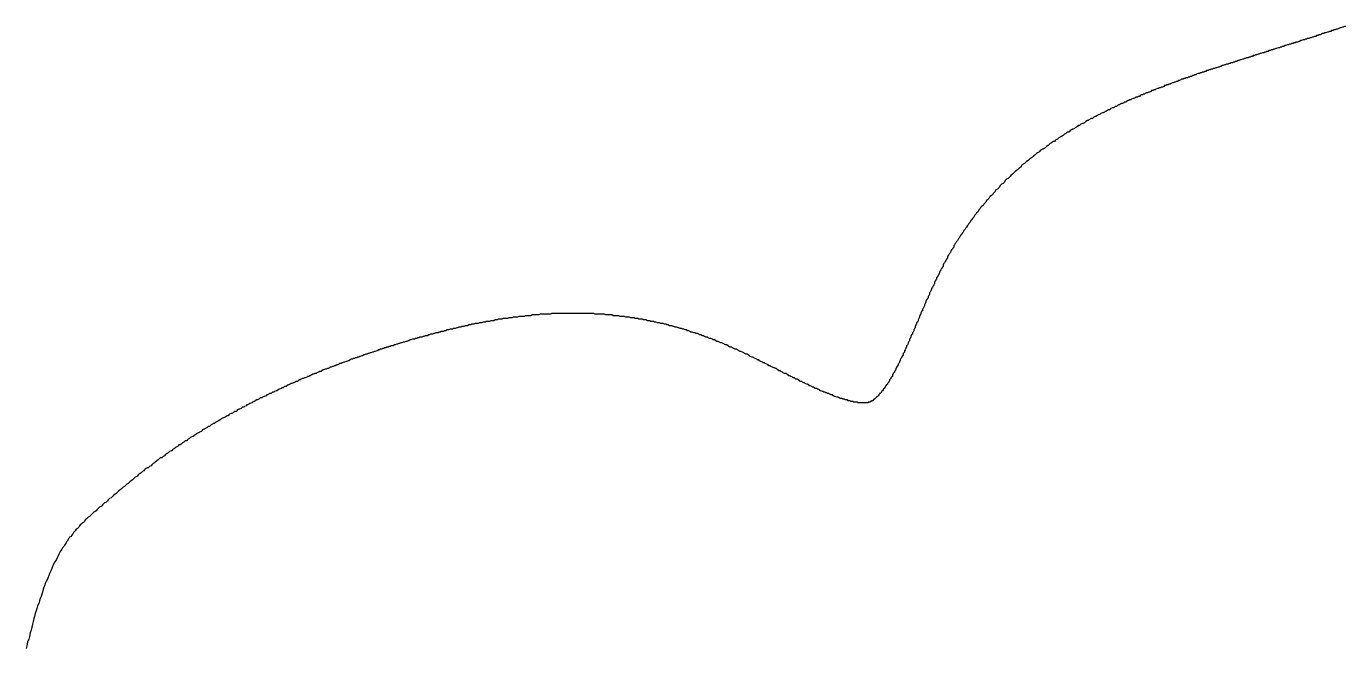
# Model space of a CAD drawing. Header units: millimetres. Extents: x 289 to 9778, y -894 to 6380.
# Drawn here: x 7163.28 to 7181.74, y 453.93 to 462.64 of the extents above; entities that cross this region are included whole.
import ezdxf

# ---------------------------------------------------------------- set-up
doc = ezdxf.new("R2010")
doc.units = ezdxf.units.MM

msp = doc.modelspace()

# ---------------------------------------------------------------- linework, layer by layer
msp.add_polyline3d([(7181.76, 462.638, 0), (7181.74, 462.638, 0), (7181.72, 462.628, 0), (7181.71, 462.628, 0), (7181.69, 462.618, 0), (7181.68, 462.618, 0), (7181.66, 462.608, 0), (7181.64, 462.598, 0), (7181.63, 462.598, 0), (7181.61, 462.588, 0), (7181.59, 462.588, 0), (7181.58, 462.578, 0), (7181.56, 462.578, 0), (7181.55, 462.568, 0), (7181.53, 462.568, 0), (7181.51, 462.558, 0), (7181.5, 462.558, 0), (7181.48, 462.548, 0), (7181.46, 462.548, 0), (7181.45, 462.538, 0), (7181.43, 462.538, 0), (7181.42, 462.528, 0), (7181.4, 462.518, 0), (7181.38, 462.518, 0), (7181.37, 462.508, 0), (7181.35, 462.508, 0), (7181.34, 462.498, 0), (7181.32, 462.498, 0), (7181.3, 462.488, 0), (7181.29, 462.488, 0), (7181.27, 462.478, 0), (7181.26, 462.478, 0), (7181.24, 462.468, 0), (7181.22, 462.468, 0), (7181.21, 462.458, 0), (7181.19, 462.458, 0), (7181.18, 462.448, 0), (7181.16, 462.448, 0), (7181.14, 462.438, 0), (7181.13, 462.438, 0), (7181.11, 462.428, 0), (7181.1, 462.428, 0), (7181.08, 462.418, 0), (7181.06, 462.418, 0), (7181.05, 462.408, 0), (7181.03, 462.408, 0), (7181.02, 462.398, 0), (7181, 462.398, 0), (7180.99, 462.388, 0), (7180.97, 462.388, 0), (7180.95, 462.378, 0), (7180.94, 462.378, 0), (7180.92, 462.368, 0), (7180.91, 462.368, 0), (7180.89, 462.358, 0), (7180.87, 462.358, 0), (7180.86, 462.348, 0), (7180.84, 462.348, 0), (7180.83, 462.338, 0), (7180.81, 462.338, 0), (7180.79, 462.328, 0), (7180.78, 462.328, 0), (7180.76, 462.318, 0), (7180.75, 462.318, 0), (7180.73, 462.308, 0), (7180.72, 462.308, 0), (7180.7, 462.298, 0), (7180.68, 462.298, 0), (7180.67, 462.288, 0), (7180.65, 462.288, 0), (7180.64, 462.278, 0), (7180.62, 462.278, 0), (7180.61, 462.268, 0), (7180.59, 462.268, 0), (7180.57, 462.258, 0), (7180.56, 462.258, 0), (7180.54, 462.248, 0), (7180.53, 462.248, 0), (7180.51, 462.238, 0), (7180.5, 462.238, 0), (7180.48, 462.228, 0), (7180.46, 462.228, 0), (7180.45, 462.218, 0), (7180.43, 462.218, 0), (7180.42, 462.208, 0), (7180.4, 462.208, 0), (7180.39, 462.198, 0), (7180.37, 462.198, 0), (7180.35, 462.188, 0), (7180.34, 462.188, 0), (7180.32, 462.178, 0), (7180.31, 462.178, 0), (7180.29, 462.168, 0), (7180.28, 462.168, 0), (7180.26, 462.158, 0), (7180.25, 462.158, 0), (7180.23, 462.148, 0), (7180.21, 462.148, 0), (7180.2, 462.138, 0), (7180.18, 462.138, 0), (7180.17, 462.128, 0), (7180.15, 462.128, 0), (7180.14, 462.118, 0), (7180.12, 462.118, 0), (7180.11, 462.108, 0), (7180.09, 462.108, 0), (7180.07, 462.098, 0), (7180.06, 462.098, 0), (7180.04, 462.088, 0), (7180.03, 462.088, 0), (7180.01, 462.078, 0), (7180, 462.078, 0), (7179.98, 462.068, 0), (7179.97, 462.068, 0), (7179.95, 462.058, 0), (7179.94, 462.058, 0), (7179.92, 462.048, 0), (7179.9, 462.048, 0), (7179.89, 462.038, 0), (7179.87, 462.038, 0), (7179.86, 462.028, 0), (7179.84, 462.028, 0), (7179.83, 462.018, 0), (7179.81, 462.018, 0), (7179.8, 462.008, 0), (7179.78, 462.008, 0), (7179.77, 461.998, 0), (7179.75, 461.998, 0), (7179.74, 461.988, 0), (7179.72, 461.988, 0), (7179.71, 461.978, 0), (7179.69, 461.978, 0), (7179.67, 461.968, 0), (7179.66, 461.958, 0), (7179.64, 461.958, 0), (7179.63, 461.948, 0), (7179.61, 461.948, 0), (7179.6, 461.938, 0), (7179.58, 461.938, 0), (7179.57, 461.928, 0), (7179.55, 461.928, 0), (7179.54, 461.918, 0), (7179.52, 461.918, 0), (7179.51, 461.908, 0), (7179.49, 461.908, 0), (7179.48, 461.898, 0), (7179.46, 461.898, 0), (7179.45, 461.888, 0), (7179.43, 461.878, 0), (7179.42, 461.878, 0), (7179.4, 461.868, 0), (7179.39, 461.868, 0), (7179.37, 461.858, 0), (7179.36, 461.858, 0), (7179.34, 461.848, 0), (7179.33, 461.848, 0), (7179.31, 461.838, 0), (7179.3, 461.828, 0), (7179.28, 461.828, 0), (7179.27, 461.818, 0), (7179.25, 461.818, 0), (7179.24, 461.808, 0), (7179.22, 461.808, 0), (7179.21, 461.798, 0), (7179.19, 461.788, 0), (7179.18, 461.788, 0), (7179.16, 461.778, 0), (7179.15, 461.778, 0), (7179.13, 461.768, 0), (7179.12, 461.768, 0), (7179.1, 461.758, 0), (7179.09, 461.748, 0), (7179.07, 461.748, 0), (7179.06, 461.738, 0), (7179.04, 461.738, 0), (7179.03, 461.728, 0), (7179.01, 461.718, 0), (7179, 461.718, 0), (7178.98, 461.708, 0), (7178.97, 461.708, 0), (7178.95, 461.698, 0), (7178.94, 461.688, 0), (7178.92, 461.688, 0), (7178.91, 461.678, 0), (7178.9, 461.678, 0), (7178.88, 461.668, 0), (7178.87, 461.658, 0), (7178.85, 461.658, 0), (7178.84, 461.648, 0), (7178.82, 461.648, 0), (7178.81, 461.638, 0), (7178.79, 461.628, 0), (7178.78, 461.628, 0), (7178.76, 461.618, 0), (7178.75, 461.608, 0), (7178.73, 461.608, 0), (7178.72, 461.598, 0), (7178.71, 461.598, 0), (7178.69, 461.588, 0), (7178.68, 461.578, 0), (7178.66, 461.578, 0), (7178.65, 461.568, 0), (7178.63, 461.558, 0), (7178.62, 461.558, 0), (7178.6, 461.548, 0), (7178.59, 461.538, 0), (7178.58, 461.538, 0), (7178.56, 461.528, 0), (7178.55, 461.518, 0), (7178.53, 461.518, 0), (7178.52, 461.508, 0), (7178.5, 461.498, 0), (7178.49, 461.498, 0), (7178.47, 461.488, 0), (7178.46, 461.478, 0), (7178.45, 461.468, 0), (7178.43, 461.468, 0), (7178.42, 461.458, 0), (7178.4, 461.448, 0), (7178.39, 461.448, 0), (7178.38, 461.438, 0), (7178.36, 461.428, 0), (7178.35, 461.428, 0), (7178.33, 461.418, 0), (7178.32, 461.408, 0), (7178.3, 461.398, 0), (7178.29, 461.398, 0), (7178.28, 461.388, 0), (7178.26, 461.378, 0), (7178.25, 461.378, 0), (7178.23, 461.368, 0), (7178.22, 461.358, 0), (7178.21, 461.348, 0), (7178.19, 461.348, 0), (7178.18, 461.338, 0), (7178.16, 461.328, 0), (7178.15, 461.318, 0), (7178.14, 461.318, 0), (7178.12, 461.308, 0), (7178.11, 461.298, 0), (7178.1, 461.288, 0), (7178.08, 461.278, 0), (7178.07, 461.278, 0), (7178.05, 461.268, 0), (7178.04, 461.258, 0), (7178.03, 461.248, 0), (7178.01, 461.248, 0), (7178, 461.238, 0), (7177.99, 461.228, 0), (7177.97, 461.218, 0), (7177.96, 461.208, 0), (7177.94, 461.198, 0), (7177.93, 461.198, 0), (7177.92, 461.188, 0), (7177.9, 461.178, 0), (7177.89, 461.168, 0), (7177.88, 461.158, 0), (7177.86, 461.158, 0), (7177.85, 461.148, 0), (7177.84, 461.138, 0), (7177.82, 461.128, 0), (7177.81, 461.118, 0), (7177.8, 461.108, 0), (7177.78, 461.098, 0), (7177.77, 461.098, 0), (7177.76, 461.088, 0), (7177.74, 461.078, 0), (7177.73, 461.068, 0), (7177.72, 461.058, 0), (7177.7, 461.048, 0), (7177.69, 461.038, 0), (7177.68, 461.028, 0), (7177.66, 461.028, 0), (7177.65, 461.018, 0), (7177.64, 461.008, 0), (7177.62, 460.998, 0), (7177.61, 460.988, 0), (7177.6, 460.978, 0), (7177.59, 460.968, 0), (7177.57, 460.958, 0), (7177.56, 460.948, 0), (7177.55, 460.938, 0), (7177.53, 460.928, 0), (7177.52, 460.918, 0), (7177.51, 460.918, 0), (7177.5, 460.908, 0), (7177.48, 460.898, 0), (7177.47, 460.888, 0), (7177.46, 460.878, 0), (7177.44, 460.868, 0), (7177.43, 460.858, 0), (7177.42, 460.848, 0), (7177.41, 460.838, 0), (7177.39, 460.828, 0), (7177.38, 460.818, 0), (7177.37, 460.808, 0), (7177.36, 460.798, 0), (7177.34, 460.788, 0), (7177.33, 460.778, 0), (7177.32, 460.768, 0), (7177.31, 460.758, 0), (7177.29, 460.748, 0), (7177.28, 460.738, 0), (7177.27, 460.728, 0), (7177.26, 460.718, 0), (7177.24, 460.708, 0), (7177.23, 460.698, 0), (7177.22, 460.688, 0), (7177.21, 460.668, 0), (7177.19, 460.658, 0), (7177.18, 460.648, 0), (7177.17, 460.638, 0), (7177.16, 460.628, 0), (7177.15, 460.618, 0), (7177.13, 460.608, 0), (7177.12, 460.598, 0), (7177.11, 460.588, 0), (7177.1, 460.578, 0), (7177.09, 460.568, 0), (7177.07, 460.548, 0), (7177.06, 460.538, 0), (7177.05, 460.528, 0), (7177.04, 460.518, 0), (7177.03, 460.508, 0), (7177.01, 460.498, 0), (7177, 460.488, 0), (7176.99, 460.478, 0), (7176.98, 460.458, 0), (7176.97, 460.448, 0), (7176.96, 460.438, 0), (7176.94, 460.428, 0), (7176.93, 460.418, 0), (7176.92, 460.408, 0), (7176.91, 460.388, 0), (7176.9, 460.378, 0), (7176.89, 460.368, 0), (7176.88, 460.358, 0), (7176.86, 460.348, 0), (7176.85, 460.328, 0), (7176.84, 460.318, 0), (7176.83, 460.308, 0), (7176.82, 460.298, 0), (7176.81, 460.278, 0), (7176.8, 460.268, 0), (7176.78, 460.258, 0), (7176.77, 460.248, 0), (7176.76, 460.228, 0), (7176.75, 460.218, 0), (7176.74, 460.208, 0), (7176.73, 460.198, 0), (7176.72, 460.178, 0), (7176.71, 460.168, 0), (7176.7, 460.158, 0), (7176.69, 460.148, 0), (7176.68, 460.128, 0), (7176.66, 460.118, 0), (7176.65, 460.108, 0), (7176.64, 460.088, 0), (7176.63, 460.078, 0), (7176.62, 460.068, 0), (7176.61, 460.048, 0), (7176.6, 460.038, 0), (7176.59, 460.028, 0), (7176.58, 460.008, 0), (7176.57, 459.998, 0), (7176.56, 459.988, 0), (7176.55, 459.968, 0), (7176.54, 459.958, 0), (7176.53, 459.948, 0), (7176.52, 459.928, 0), (7176.51, 459.918, 0), (7176.5, 459.898, 0), (7176.49, 459.888, 0), (7176.48, 459.878, 0), (7176.47, 459.858, 0), (7176.46, 459.848, 0), (7176.45, 459.828, 0), (7176.44, 459.818, 0), (7176.43, 459.798, 0), (7176.42, 459.788, 0), (7176.41, 459.778, 0), (7176.4, 459.758, 0), (7176.39, 459.748, 0), (7176.38, 459.728, 0), (7176.37, 459.718, 0), (7176.36, 459.698, 0), (7176.35, 459.688, 0), (7176.34, 459.668, 0), (7176.33, 459.658, 0), (7176.32, 459.638, 0), (7176.31, 459.628, 0), (7176.3, 459.608, 0), (7176.29, 459.598, 0), (7176.28, 459.578, 0), (7176.27, 459.568, 0), (7176.27, 459.548, 0), (7176.26, 459.538, 0), (7176.25, 459.518, 0), (7176.24, 459.508, 0), (7176.23, 459.488, 0), (7176.22, 459.468, 0), (7176.21, 459.458, 0), (7176.2, 459.438, 0), (7176.19, 459.428, 0), (7176.18, 459.408, 0), (7176.18, 459.398, 0), (7176.17, 459.378, 0), (7176.16, 459.358, 0), (7176.15, 459.348, 0), (7176.14, 459.328, 0), (7176.13, 459.318, 0), (7176.12, 459.298, 0), (7176.12, 459.278, 0), (7176.11, 459.268, 0), (7176.1, 459.248, 0), (7176.09, 459.228, 0), (7176.08, 459.218, 0), (7176.07, 459.198, 0), (7176.07, 459.188, 0), (7176.06, 459.168, 0), (7176.05, 459.148, 0), (7176.04, 459.138, 0), (7176.03, 459.118, 0), (7176.03, 459.098, 0), (7176.02, 459.088, 0), (7176.01, 459.068, 0), (7176, 459.058, 0), (7176, 459.038, 0), (7175.99, 459.018, 0), (7175.98, 459.008, 0), (7175.97, 458.988, 0), (7175.96, 458.968, 0), (7175.96, 458.958, 0), (7175.95, 458.938, 0), (7175.94, 458.918, 0), (7175.93, 458.908, 0), (7175.93, 458.888, 0), (7175.92, 458.868, 0), (7175.91, 458.858, 0), (7175.91, 458.838, 0), (7175.9, 458.828, 0), (7175.89, 458.808, 0), (7175.88, 458.788, 0), (7175.88, 458.778, 0), (7175.87, 458.758, 0), (7175.86, 458.738, 0), (7175.86, 458.728, 0), (7175.85, 458.708, 0), (7175.84, 458.688, 0), (7175.83, 458.678, 0), (7175.83, 458.658, 0), (7175.82, 458.648, 0), (7175.81, 458.628, 0), (7175.81, 458.608, 0), (7175.8, 458.598, 0), (7175.79, 458.578, 0), (7175.79, 458.568, 0), (7175.78, 458.548, 0), (7175.77, 458.528, 0), (7175.77, 458.518, 0), (7175.76, 458.498, 0), (7175.75, 458.488, 0), (7175.75, 458.468, 0), (7175.74, 458.458, 0), (7175.73, 458.438, 0), (7175.73, 458.418, 0), (7175.72, 458.408, 0), (7175.71, 458.388, 0), (7175.71, 458.378, 0), (7175.7, 458.358, 0), (7175.69, 458.348, 0), (7175.69, 458.328, 0), (7175.68, 458.318, 0), (7175.67, 458.298, 0), (7175.67, 458.288, 0), (7175.66, 458.268, 0), (7175.65, 458.258, 0), (7175.65, 458.238, 0), (7175.64, 458.228, 0), (7175.63, 458.208, 0), (7175.63, 458.198, 0), (7175.62, 458.178, 0), (7175.61, 458.168, 0), (7175.61, 458.148, 0), (7175.6, 458.138, 0), (7175.6, 458.128, 0), (7175.59, 458.108, 0), (7175.58, 458.098, 0), (7175.58, 458.078, 0), (7175.57, 458.068, 0), (7175.56, 458.058, 0), (7175.56, 458.038, 0), (7175.55, 458.028, 0), (7175.54, 458.008, 0), (7175.54, 457.998, 0), (7175.53, 457.988, 0), (7175.52, 457.968, 0), (7175.52, 457.958, 0), (7175.51, 457.948, 0), (7175.51, 457.938, 0), (7175.5, 457.918, 0), (7175.49, 457.908, 0), (7175.49, 457.898, 0), (7175.48, 457.888, 0), (7175.47, 457.868, 0), (7175.47, 457.858, 0), (7175.46, 457.848, 0), (7175.46, 457.838, 0), (7175.45, 457.818, 0), (7175.44, 457.808, 0), (7175.44, 457.798, 0), (7175.43, 457.788, 0), (7175.42, 457.778, 0), (7175.42, 457.768, 0), (7175.41, 457.758, 0), (7175.41, 457.738, 0), (7175.4, 457.728, 0), (7175.39, 457.718, 0), (7175.39, 457.708, 0), (7175.38, 457.698, 0), (7175.37, 457.688, 0), (7175.37, 457.678, 0), (7175.36, 457.668, 0), (7175.36, 457.658, 0), (7175.35, 457.648, 0), (7175.34, 457.638, 0), (7175.34, 457.628, 0), (7175.33, 457.618, 0), (7175.33, 457.618, 0), (7175.32, 457.608, 0), (7175.31, 457.598, 0), (7175.31, 457.588, 0), (7175.3, 457.578, 0), (7175.3, 457.568, 0), (7175.29, 457.568, 0), (7175.28, 457.558, 0), (7175.28, 457.548, 0), (7175.27, 457.538, 0), (7175.27, 457.538, 0), (7175.26, 457.528, 0), (7175.26, 457.518, 0), (7175.25, 457.508, 0), (7175.25, 457.508, 0), (7175.24, 457.498, 0), (7175.23, 457.498, 0), (7175.23, 457.488, 0), (7175.22, 457.478, 0), (7175.22, 457.478, 0), (7175.21, 457.468, 0), (7175.21, 457.468, 0), (7175.2, 457.458, 0), (7175.2, 457.458, 0), (7175.19, 457.448, 0), (7175.19, 457.448, 0), (7175.18, 457.438, 0), (7175.18, 457.438, 0), (7175.18, 457.438, 0), (7175.17, 457.428, 0), (7175.17, 457.428, 0), (7175.16, 457.418, 0), (7175.16, 457.418, 0), (7175.15, 457.418, 0), (7175.15, 457.408, 0), (7175.15, 457.408, 0), (7175.14, 457.408, 0), (7175.14, 457.408, 0), (7175.14, 457.398, 0), (7175.13, 457.398, 0), (7175.13, 457.398, 0), (7175.13, 457.398, 0), (7175.12, 457.398, 0), (7175.12, 457.388, 0), (7175.12, 457.388, 0), (7175.11, 457.388, 0), (7175.11, 457.388, 0), (7175.11, 457.388, 0), (7175.11, 457.388, 0), (7175.1, 457.388, 0), (7175.1, 457.388, 0), (7175.1, 457.378, 0), (7175.1, 457.378, 0), (7175.09, 457.378, 0), (7175.09, 457.378, 0), (7175.09, 457.378, 0), (7175.09, 457.378, 0), (7175.08, 457.378, 0), (7175.08, 457.378, 0), (7175.08, 457.378, 0), (7175.07, 457.378, 0), (7175.07, 457.378, 0), (7175.07, 457.368, 0), (7175.06, 457.368, 0), (7175.06, 457.368, 0), (7175.06, 457.368, 0), (7175.05, 457.368, 0), (7175.05, 457.368, 0), (7175.04, 457.368, 0), (7175.04, 457.368, 0), (7175.03, 457.368, 0), (7175.03, 457.368, 0), (7175.02, 457.368, 0), (7175.02, 457.368, 0), (7175.01, 457.368, 0), (7175.01, 457.368, 0), (7175, 457.368, 0), (7175, 457.368, 0), (7174.99, 457.368, 0), (7174.98, 457.368, 0), (7174.98, 457.368, 0), (7174.97, 457.368, 0), (7174.97, 457.368, 0), (7174.96, 457.368, 0), (7174.95, 457.368, 0), (7174.94, 457.368, 0), (7174.94, 457.368, 0), (7174.93, 457.368, 0), (7174.92, 457.378, 0), (7174.91, 457.378, 0), (7174.91, 457.378, 0), (7174.9, 457.378, 0), (7174.89, 457.378, 0), (7174.88, 457.378, 0), (7174.87, 457.378, 0), (7174.86, 457.388, 0), (7174.85, 457.388, 0), (7174.85, 457.388, 0), (7174.84, 457.388, 0), (7174.83, 457.388, 0), (7174.82, 457.398, 0), (7174.81, 457.398, 0), (7174.8, 457.398, 0), (7174.79, 457.398, 0), (7174.78, 457.408, 0), (7174.77, 457.408, 0), (7174.76, 457.408, 0), (7174.75, 457.408, 0), (7174.74, 457.418, 0), (7174.73, 457.418, 0), (7174.72, 457.418, 0), (7174.7, 457.428, 0), (7174.69, 457.428, 0), (7174.68, 457.428, 0), (7174.67, 457.438, 0), (7174.66, 457.438, 0), (7174.65, 457.448, 0), (7174.64, 457.448, 0), (7174.63, 457.448, 0), (7174.61, 457.458, 0), (7174.6, 457.458, 0), (7174.59, 457.468, 0), (7174.58, 457.468, 0), (7174.57, 457.478, 0), (7174.55, 457.478, 0), (7174.54, 457.488, 0), (7174.53, 457.488, 0), (7174.52, 457.498, 0), (7174.5, 457.498, 0), (7174.49, 457.508, 0), (7174.48, 457.508, 0), (7174.47, 457.518, 0), (7174.45, 457.518, 0), (7174.44, 457.528, 0), (7174.43, 457.528, 0), (7174.41, 457.538, 0), (7174.4, 457.538, 0), (7174.39, 457.548, 0), (7174.37, 457.558, 0), (7174.36, 457.558, 0), (7174.35, 457.568, 0), (7174.33, 457.568, 0), (7174.32, 457.578, 0), (7174.31, 457.588, 0), (7174.29, 457.588, 0), (7174.28, 457.598, 0), (7174.26, 457.608, 0), (7174.25, 457.608, 0), (7174.24, 457.618, 0), (7174.22, 457.628, 0), (7174.21, 457.628, 0), (7174.19, 457.638, 0), (7174.18, 457.648, 0), (7174.17, 457.648, 0), (7174.15, 457.658, 0), (7174.14, 457.668, 0), (7174.12, 457.668, 0), (7174.11, 457.678, 0), (7174.09, 457.688, 0), (7174.08, 457.698, 0), (7174.06, 457.698, 0), (7174.05, 457.708, 0), (7174.04, 457.718, 0), (7174.02, 457.718, 0), (7174.01, 457.728, 0), (7173.99, 457.738, 0), (7173.98, 457.748, 0), (7173.96, 457.748, 0), (7173.95, 457.758, 0), (7173.93, 457.768, 0), (7173.92, 457.778, 0), (7173.9, 457.778, 0), (7173.88, 457.788, 0), (7173.87, 457.798, 0), (7173.85, 457.808, 0), (7173.84, 457.818, 0), (7173.82, 457.818, 0), (7173.81, 457.828, 0), (7173.79, 457.838, 0), (7173.78, 457.848, 0), (7173.76, 457.858, 0), (7173.75, 457.858, 0), (7173.73, 457.868, 0), (7173.71, 457.878, 0), (7173.7, 457.888, 0), (7173.68, 457.888, 0), (7173.67, 457.898, 0), (7173.65, 457.908, 0), (7173.63, 457.918, 0), (7173.62, 457.928, 0), (7173.6, 457.928, 0), (7173.59, 457.938, 0), (7173.57, 457.948, 0), (7173.55, 457.958, 0), (7173.54, 457.968, 0), (7173.52, 457.968, 0), (7173.51, 457.978, 0), (7173.49, 457.988, 0), (7173.47, 457.998, 0), (7173.46, 458.008, 0), (7173.44, 458.008, 0), (7173.42, 458.018, 0), (7173.41, 458.028, 0), (7173.39, 458.038, 0), (7173.38, 458.048, 0), (7173.36, 458.048, 0), (7173.34, 458.058, 0), (7173.33, 458.068, 0), (7173.31, 458.078, 0), (7173.29, 458.088, 0), (7173.28, 458.088, 0), (7173.26, 458.098, 0), (7173.24, 458.108, 0), (7173.23, 458.118, 0), (7173.21, 458.118, 0), (7173.19, 458.128, 0), (7173.17, 458.138, 0), (7173.16, 458.148, 0), (7173.14, 458.148, 0), (7173.12, 458.158, 0), (7173.11, 458.168, 0), (7173.09, 458.178, 0), (7173.07, 458.178, 0), (7173.06, 458.188, 0), (7173.04, 458.198, 0), (7173.02, 458.208, 0), (7173.01, 458.208, 0), (7172.99, 458.218, 0), (7172.97, 458.228, 0), (7172.95, 458.228, 0), (7172.94, 458.238, 0), (7172.92, 458.248, 0), (7172.9, 458.248, 0), (7172.89, 458.258, 0), (7172.87, 458.268, 0), (7172.85, 458.268, 0), (7172.83, 458.278, 0), (7172.82, 458.288, 0), (7172.8, 458.288, 0), (7172.78, 458.298, 0), (7172.77, 458.308, 0), (7172.75, 458.308, 0), (7172.73, 458.318, 0), (7172.71, 458.318, 0), (7172.7, 458.328, 0), (7172.68, 458.338, 0), (7172.66, 458.338, 0), (7172.65, 458.348, 0), (7172.63, 458.348, 0), (7172.61, 458.358, 0), (7172.59, 458.358, 0), (7172.58, 458.368, 0), (7172.56, 458.378, 0), (7172.54, 458.378, 0), (7172.53, 458.388, 0), (7172.51, 458.388, 0), (7172.49, 458.398, 0), (7172.47, 458.398, 0), (7172.46, 458.408, 0), (7172.44, 458.408, 0), (7172.42, 458.418, 0), (7172.41, 458.418, 0), (7172.39, 458.428, 0), (7172.37, 458.428, 0), (7172.35, 458.438, 0), (7172.34, 458.438, 0), (7172.32, 458.448, 0), (7172.3, 458.448, 0), (7172.29, 458.448, 0), (7172.27, 458.458, 0), (7172.25, 458.458, 0), (7172.24, 458.468, 0), (7172.22, 458.468, 0), (7172.2, 458.478, 0), (7172.18, 458.478, 0), (7172.17, 458.478, 0), (7172.15, 458.488, 0), (7172.13, 458.488, 0), (7172.12, 458.488, 0), (7172.1, 458.498, 0), (7172.08, 458.498, 0), (7172.07, 458.508, 0), (7172.05, 458.508, 0), (7172.03, 458.508, 0), (7172.02, 458.518, 0), (7172, 458.518, 0), (7171.98, 458.518, 0), (7171.96, 458.528, 0), (7171.95, 458.528, 0), (7171.93, 458.528, 0), (7171.91, 458.538, 0), (7171.9, 458.538, 0), (7171.88, 458.538, 0), (7171.86, 458.538, 0), (7171.85, 458.548, 0), (7171.83, 458.548, 0), (7171.81, 458.548, 0), (7171.8, 458.558, 0), (7171.78, 458.558, 0), (7171.76, 458.558, 0), (7171.75, 458.558, 0), (7171.73, 458.568, 0), (7171.71, 458.568, 0), (7171.7, 458.568, 0), (7171.68, 458.568, 0), (7171.66, 458.578, 0), (7171.65, 458.578, 0), (7171.63, 458.578, 0), (7171.61, 458.578, 0), (7171.6, 458.578, 0), (7171.58, 458.588, 0), (7171.56, 458.588, 0), (7171.55, 458.588, 0), (7171.53, 458.588, 0), (7171.51, 458.588, 0), (7171.5, 458.588, 0), (7171.48, 458.598, 0), (7171.46, 458.598, 0), (7171.45, 458.598, 0), (7171.43, 458.598, 0), (7171.41, 458.598, 0), (7171.4, 458.598, 0), (7171.38, 458.608, 0), (7171.36, 458.608, 0), (7171.35, 458.608, 0), (7171.33, 458.608, 0), (7171.31, 458.608, 0), (7171.3, 458.608, 0), (7171.28, 458.608, 0), (7171.26, 458.608, 0), (7171.25, 458.608, 0), (7171.23, 458.618, 0), (7171.21, 458.618, 0), (7171.2, 458.618, 0), (7171.18, 458.618, 0), (7171.16, 458.618, 0), (7171.15, 458.618, 0), (7171.13, 458.618, 0), (7171.11, 458.618, 0), (7171.1, 458.618, 0), (7171.08, 458.618, 0), (7171.07, 458.618, 0), (7171.05, 458.618, 0), (7171.03, 458.618, 0), (7171.02, 458.618, 0), (7171, 458.618, 0), (7170.98, 458.618, 0), (7170.97, 458.618, 0), (7170.95, 458.618, 0), (7170.93, 458.618, 0), (7170.92, 458.618, 0), (7170.9, 458.618, 0), (7170.89, 458.618, 0), (7170.87, 458.618, 0), (7170.85, 458.618, 0), (7170.84, 458.618, 0), (7170.82, 458.618, 0), (7170.8, 458.618, 0), (7170.79, 458.618, 0), (7170.77, 458.618, 0), (7170.75, 458.618, 0), (7170.74, 458.618, 0), (7170.72, 458.618, 0), (7170.71, 458.618, 0), (7170.69, 458.618, 0), (7170.67, 458.618, 0), (7170.66, 458.618, 0), (7170.64, 458.618, 0), (7170.63, 458.608, 0), (7170.61, 458.608, 0), (7170.59, 458.608, 0), (7170.58, 458.608, 0), (7170.56, 458.608, 0), (7170.55, 458.608, 0), (7170.53, 458.608, 0), (7170.51, 458.608, 0), (7170.5, 458.608, 0), (7170.48, 458.608, 0), (7170.46, 458.598, 0), (7170.45, 458.598, 0), (7170.43, 458.598, 0), (7170.42, 458.598, 0), (7170.4, 458.598, 0), (7170.38, 458.598, 0), (7170.37, 458.598, 0), (7170.35, 458.588, 0), (7170.34, 458.588, 0), (7170.32, 458.588, 0), (7170.31, 458.588, 0), (7170.29, 458.588, 0), (7170.27, 458.588, 0), (7170.26, 458.578, 0), (7170.24, 458.578, 0), (7170.23, 458.578, 0), (7170.21, 458.578, 0), (7170.19, 458.578, 0), (7170.18, 458.578, 0), (7170.16, 458.568, 0), (7170.15, 458.568, 0), (7170.13, 458.568, 0), (7170.11, 458.568, 0), (7170.1, 458.568, 0), (7170.08, 458.558, 0), (7170.07, 458.558, 0), (7170.05, 458.558, 0), (7170.04, 458.558, 0), (7170.02, 458.548, 0), (7170, 458.548, 0), (7169.99, 458.548, 0), (7169.97, 458.548, 0), (7169.96, 458.548, 0), (7169.94, 458.538, 0), (7169.93, 458.538, 0), (7169.91, 458.538, 0), (7169.89, 458.538, 0), (7169.88, 458.528, 0), (7169.86, 458.528, 0), (7169.85, 458.528, 0), (7169.83, 458.518, 0), (7169.82, 458.518, 0), (7169.8, 458.518, 0), (7169.79, 458.518, 0), (7169.77, 458.508, 0), (7169.75, 458.508, 0), (7169.74, 458.508, 0), (7169.72, 458.508, 0), (7169.71, 458.498, 0), (7169.69, 458.498, 0), (7169.68, 458.498, 0), (7169.66, 458.488, 0), (7169.65, 458.488, 0), (7169.63, 458.488, 0), (7169.61, 458.478, 0), (7169.6, 458.478, 0), (7169.58, 458.478, 0), (7169.57, 458.478, 0), (7169.55, 458.468, 0), (7169.54, 458.468, 0), (7169.52, 458.468, 0), (7169.51, 458.458, 0), (7169.49, 458.458, 0), (7169.48, 458.458, 0), (7169.46, 458.448, 0), (7169.45, 458.448, 0), (7169.43, 458.448, 0), (7169.41, 458.438, 0), (7169.4, 458.438, 0), (7169.38, 458.438, 0), (7169.37, 458.428, 0), (7169.35, 458.428, 0), (7169.34, 458.428, 0), (7169.32, 458.418, 0), (7169.31, 458.418, 0), (7169.29, 458.408, 0), (7169.28, 458.408, 0), (7169.26, 458.408, 0), (7169.25, 458.398, 0), (7169.23, 458.398, 0), (7169.22, 458.398, 0), (7169.2, 458.388, 0), (7169.19, 458.388, 0), (7169.17, 458.388, 0), (7169.16, 458.378, 0), (7169.14, 458.378, 0), (7169.12, 458.368, 0), (7169.11, 458.368, 0), (7169.09, 458.368, 0), (7169.08, 458.358, 0), (7169.06, 458.358, 0), (7169.05, 458.348, 0), (7169.03, 458.348, 0), (7169.02, 458.348, 0), (7169, 458.338, 0), (7168.99, 458.338, 0), (7168.97, 458.328, 0), (7168.96, 458.328, 0), (7168.94, 458.328, 0), (7168.93, 458.318, 0), (7168.91, 458.318, 0), (7168.9, 458.308, 0), (7168.88, 458.308, 0), (7168.87, 458.308, 0), (7168.85, 458.298, 0), (7168.84, 458.298, 0), (7168.82, 458.288, 0), (7168.81, 458.288, 0), (7168.79, 458.288, 0), (7168.78, 458.278, 0), (7168.76, 458.278, 0), (7168.75, 458.268, 0), (7168.73, 458.268, 0), (7168.72, 458.258, 0), (7168.7, 458.258, 0), (7168.69, 458.258, 0), (7168.67, 458.248, 0), (7168.66, 458.248, 0), (7168.64, 458.238, 0), (7168.63, 458.238, 0), (7168.61, 458.228, 0), (7168.6, 458.228, 0), (7168.58, 458.218, 0), (7168.57, 458.218, 0), (7168.56, 458.218, 0), (7168.54, 458.208, 0), (7168.53, 458.208, 0), (7168.51, 458.198, 0), (7168.5, 458.198, 0), (7168.48, 458.188, 0), (7168.47, 458.188, 0), (7168.45, 458.178, 0), (7168.44, 458.178, 0), (7168.42, 458.168, 0), (7168.41, 458.168, 0), (7168.39, 458.168, 0), (7168.38, 458.158, 0), (7168.36, 458.158, 0), (7168.35, 458.148, 0), (7168.33, 458.148, 0), (7168.32, 458.138, 0), (7168.3, 458.138, 0), (7168.29, 458.128, 0), (7168.27, 458.128, 0), (7168.26, 458.118, 0), (7168.24, 458.118, 0), (7168.23, 458.108, 0), (7168.21, 458.108, 0), (7168.2, 458.098, 0), (7168.19, 458.098, 0), (7168.17, 458.088, 0), (7168.16, 458.088, 0), (7168.14, 458.078, 0), (7168.13, 458.078, 0), (7168.11, 458.068, 0), (7168.1, 458.068, 0), (7168.08, 458.058, 0), (7168.07, 458.058, 0), (7168.05, 458.048, 0), (7168.04, 458.048, 0), (7168.02, 458.038, 0), (7168.01, 458.038, 0), (7167.99, 458.028, 0), (7167.98, 458.028, 0), (7167.96, 458.018, 0), (7167.95, 458.018, 0), (7167.94, 458.008, 0), (7167.92, 458.008, 0), (7167.91, 457.998, 0), (7167.89, 457.998, 0), (7167.88, 457.988, 0), (7167.86, 457.988, 0), (7167.85, 457.978, 0), (7167.83, 457.978, 0), (7167.82, 457.968, 0), (7167.8, 457.958, 0), (7167.79, 457.958, 0), (7167.77, 457.948, 0), (7167.76, 457.948, 0), (7167.74, 457.938, 0), (7167.73, 457.938, 0), (7167.71, 457.928, 0), (7167.7, 457.928, 0), (7167.69, 457.918, 0), (7167.67, 457.918, 0), (7167.66, 457.908, 0), (7167.64, 457.898, 0), (7167.63, 457.898, 0), (7167.61, 457.888, 0), (7167.6, 457.888, 0), (7167.58, 457.878, 0), (7167.57, 457.878, 0), (7167.55, 457.868, 0), (7167.54, 457.868, 0), (7167.53, 457.858, 0), (7167.51, 457.848, 0), (7167.5, 457.848, 0), (7167.48, 457.838, 0), (7167.47, 457.838, 0), (7167.45, 457.828, 0), (7167.44, 457.828, 0), (7167.42, 457.818, 0), (7167.41, 457.808, 0), (7167.39, 457.808, 0), (7167.38, 457.798, 0), (7167.37, 457.798, 0), (7167.35, 457.788, 0), (7167.34, 457.778, 0), (7167.32, 457.778, 0), (7167.31, 457.768, 0), (7167.29, 457.768, 0), (7167.28, 457.758, 0), (7167.26, 457.748, 0), (7167.25, 457.748, 0), (7167.24, 457.738, 0), (7167.22, 457.738, 0), (7167.21, 457.728, 0), (7167.19, 457.718, 0), (7167.18, 457.718, 0), (7167.16, 457.708, 0), (7167.15, 457.708, 0), (7167.13, 457.698, 0), (7167.12, 457.688, 0), (7167.11, 457.688, 0), (7167.09, 457.678, 0), (7167.08, 457.668, 0), (7167.06, 457.668, 0), (7167.05, 457.658, 0), (7167.03, 457.648, 0), (7167.02, 457.648, 0), (7167, 457.638, 0), (7166.99, 457.638, 0), (7166.98, 457.628, 0), (7166.96, 457.618, 0), (7166.95, 457.618, 0), (7166.93, 457.608, 0), (7166.92, 457.598, 0), (7166.9, 457.598, 0), (7166.89, 457.588, 0), (7166.88, 457.578, 0), (7166.86, 457.578, 0), (7166.85, 457.568, 0), (7166.83, 457.558, 0), (7166.82, 457.558, 0), (7166.81, 457.548, 0), (7166.79, 457.538, 0), (7166.78, 457.538, 0), (7166.76, 457.528, 0), (7166.75, 457.518, 0), (7166.73, 457.518, 0), (7166.72, 457.508, 0), (7166.71, 457.498, 0), (7166.69, 457.498, 0), (7166.68, 457.488, 0), (7166.66, 457.478, 0), (7166.65, 457.478, 0), (7166.64, 457.468, 0), (7166.62, 457.458, 0), (7166.61, 457.458, 0), (7166.59, 457.448, 0), (7166.58, 457.438, 0), (7166.56, 457.438, 0), (7166.55, 457.428, 0), (7166.54, 457.418, 0), (7166.52, 457.408, 0), (7166.51, 457.408, 0), (7166.49, 457.398, 0), (7166.48, 457.388, 0), (7166.47, 457.388, 0), (7166.45, 457.378, 0), (7166.44, 457.368, 0), (7166.42, 457.358, 0), (7166.41, 457.358, 0), (7166.4, 457.348, 0), (7166.38, 457.338, 0), (7166.37, 457.338, 0), (7166.36, 457.328, 0), (7166.34, 457.318, 0), (7166.33, 457.308, 0), (7166.31, 457.308, 0), (7166.3, 457.298, 0), (7166.29, 457.288, 0), (7166.27, 457.278, 0), (7166.26, 457.278, 0), (7166.24, 457.268, 0), (7166.23, 457.258, 0), (7166.22, 457.248, 0), (7166.2, 457.248, 0), (7166.19, 457.238, 0), (7166.18, 457.228, 0), (7166.16, 457.218, 0), (7166.15, 457.218, 0), (7166.13, 457.208, 0), (7166.12, 457.198, 0), (7166.11, 457.188, 0), (7166.09, 457.188, 0), (7166.08, 457.178, 0), (7166.07, 457.168, 0), (7166.05, 457.158, 0), (7166.04, 457.158, 0), (7166.02, 457.148, 0), (7166.01, 457.138, 0), (7166, 457.128, 0), (7165.98, 457.118, 0), (7165.97, 457.118, 0), (7165.96, 457.108, 0), (7165.94, 457.098, 0), (7165.93, 457.088, 0), (7165.92, 457.078, 0), (7165.9, 457.078, 0), (7165.89, 457.068, 0), (7165.87, 457.058, 0), (7165.86, 457.048, 0), (7165.85, 457.038, 0), (7165.83, 457.038, 0), (7165.82, 457.028, 0), (7165.81, 457.018, 0), (7165.79, 457.008, 0), (7165.78, 456.998, 0), (7165.77, 456.998, 0), (7165.75, 456.988, 0), (7165.74, 456.978, 0), (7165.73, 456.968, 0), (7165.71, 456.958, 0), (7165.7, 456.948, 0), (7165.69, 456.948, 0), (7165.67, 456.938, 0), (7165.66, 456.928, 0), (7165.65, 456.918, 0), (7165.63, 456.908, 0), (7165.62, 456.898, 0), (7165.61, 456.898, 0), (7165.59, 456.888, 0), (7165.58, 456.878, 0), (7165.57, 456.868, 0), (7165.55, 456.858, 0), (7165.54, 456.848, 0), (7165.53, 456.838, 0), (7165.51, 456.838, 0), (7165.5, 456.828, 0), (7165.49, 456.818, 0), (7165.47, 456.808, 0), (7165.46, 456.798, 0), (7165.45, 456.788, 0), (7165.44, 456.778, 0), (7165.42, 456.778, 0), (7165.41, 456.768, 0), (7165.4, 456.758, 0), (7165.38, 456.748, 0), (7165.37, 456.738, 0), (7165.36, 456.728, 0), (7165.34, 456.718, 0), (7165.33, 456.708, 0), (7165.32, 456.698, 0), (7165.31, 456.698, 0), (7165.29, 456.688, 0), (7165.28, 456.678, 0), (7165.27, 456.668, 0), (7165.25, 456.658, 0), (7165.24, 456.648, 0), (7165.23, 456.638, 0), (7165.22, 456.628, 0), (7165.2, 456.618, 0), (7165.19, 456.608, 0), (7165.18, 456.598, 0), (7165.16, 456.598, 0), (7165.15, 456.588, 0), (7165.14, 456.578, 0), (7165.13, 456.568, 0), (7165.11, 456.558, 0), (7165.1, 456.548, 0), (7165.09, 456.538, 0), (7165.08, 456.528, 0), (7165.06, 456.518, 0), (7165.05, 456.508, 0), (7165.04, 456.498, 0), (7165.03, 456.488, 0), (7165.01, 456.478, 0), (7165, 456.468, 0), (7164.99, 456.458, 0), (7164.98, 456.458, 0), (7164.96, 456.448, 0), (7164.95, 456.438, 0), (7164.94, 456.428, 0), (7164.93, 456.418, 0), (7164.91, 456.408, 0), (7164.9, 456.398, 0), (7164.89, 456.388, 0), (7164.88, 456.378, 0), (7164.86, 456.368, 0), (7164.85, 456.358, 0), (7164.84, 456.348, 0), (7164.83, 456.338, 0), (7164.81, 456.328, 0), (7164.8, 456.318, 0), (7164.79, 456.308, 0), (7164.78, 456.298, 0), (7164.77, 456.288, 0), (7164.75, 456.278, 0), (7164.74, 456.268, 0), (7164.73, 456.258, 0), (7164.72, 456.248, 0), (7164.71, 456.238, 0), (7164.69, 456.228, 0), (7164.68, 456.218, 0), (7164.67, 456.208, 0), (7164.66, 456.198, 0), (7164.64, 456.188, 0), (7164.63, 456.178, 0), (7164.62, 456.168, 0), (7164.61, 456.158, 0), (7164.6, 456.148, 0), (7164.58, 456.138, 0), (7164.57, 456.128, 0), (7164.56, 456.118, 0), (7164.55, 456.108, 0), (7164.54, 456.098, 0), (7164.53, 456.088, 0), (7164.51, 456.078, 0), (7164.5, 456.068, 0), (7164.49, 456.058, 0), (7164.48, 456.048, 0), (7164.47, 456.038, 0), (7164.45, 456.028, 0), (7164.44, 456.018, 0), (7164.43, 456.008, 0), (7164.42, 455.998, 0), (7164.41, 455.988, 0), (7164.4, 455.978, 0), (7164.38, 455.968, 0), (7164.37, 455.958, 0), (7164.36, 455.948, 0), (7164.35, 455.938, 0), (7164.34, 455.928, 0), (7164.33, 455.918, 0), (7164.31, 455.908, 0), (7164.3, 455.898, 0), (7164.29, 455.888, 0), (7164.28, 455.878, 0), (7164.27, 455.868, 0), (7164.26, 455.858, 0), (7164.25, 455.848, 0), (7164.23, 455.838, 0), (7164.22, 455.828, 0), (7164.21, 455.818, 0), (7164.2, 455.808, 0), (7164.19, 455.798, 0), (7164.18, 455.788, 0), (7164.17, 455.778, 0), (7164.15, 455.768, 0), (7164.14, 455.758, 0), (7164.13, 455.748, 0), (7164.12, 455.738, 0), (7164.11, 455.728, 0), (7164.1, 455.708, 0), (7164.09, 455.698, 0), (7164.07, 455.688, 0), (7164.06, 455.678, 0), (7164.05, 455.668, 0), (7164.04, 455.658, 0), (7164.03, 455.648, 0), (7164.02, 455.628, 0), (7164.01, 455.618, 0), (7164, 455.608, 0), (7163.98, 455.598, 0), (7163.97, 455.578, 0), (7163.96, 455.568, 0), (7163.95, 455.558, 0), (7163.94, 455.538, 0), (7163.93, 455.528, 0), (7163.92, 455.518, 0), (7163.91, 455.498, 0), (7163.89, 455.488, 0), (7163.88, 455.468, 0), (7163.87, 455.458, 0), (7163.86, 455.438, 0), (7163.85, 455.428, 0), (7163.84, 455.408, 0), (7163.83, 455.388, 0), (7163.82, 455.378, 0), (7163.81, 455.358, 0), (7163.79, 455.338, 0), (7163.78, 455.318, 0), (7163.77, 455.308, 0), (7163.76, 455.288, 0), (7163.75, 455.268, 0), (7163.74, 455.248, 0), (7163.73, 455.228, 0), (7163.72, 455.208, 0), (7163.71, 455.188, 0), (7163.7, 455.168, 0), (7163.68, 455.138, 0), (7163.67, 455.118, 0), (7163.66, 455.098, 0), (7163.65, 455.078, 0), (7163.64, 455.048, 0), (7163.63, 455.028, 0), (7163.62, 454.998, 0), (7163.61, 454.978, 0), (7163.6, 454.948, 0), (7163.59, 454.928, 0), (7163.58, 454.898, 0), (7163.56, 454.868, 0), (7163.55, 454.838, 0), (7163.54, 454.808, 0), (7163.53, 454.788, 0), (7163.52, 454.758, 0), (7163.51, 454.718, 0), (7163.5, 454.688, 0), (7163.49, 454.658, 0), (7163.48, 454.628, 0), (7163.47, 454.598, 0), (7163.46, 454.558, 0), (7163.44, 454.528, 0), (7163.43, 454.488, 0), (7163.42, 454.458, 0), (7163.41, 454.418, 0), (7163.4, 454.378, 0), (7163.39, 454.348, 0), (7163.38, 454.308, 0), (7163.37, 454.268, 0), (7163.36, 454.228, 0), (7163.35, 454.188, 0), (7163.34, 454.148, 0), (7163.33, 454.098, 0), (7163.32, 454.058, 0), (7163.3, 454.018, 0), (7163.29, 453.968, 0), (7163.28, 453.928, 0)])

doc.saveas('drawing.dxf')
